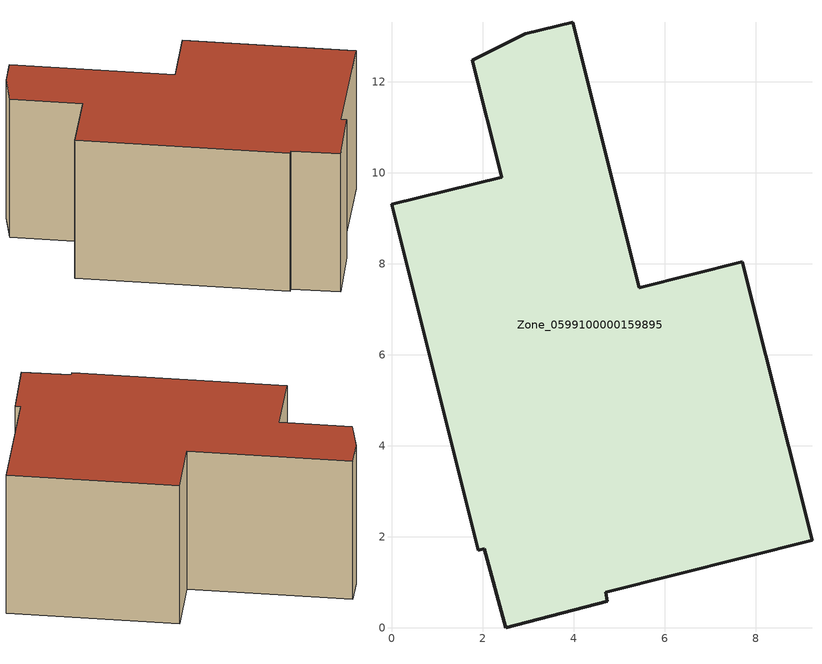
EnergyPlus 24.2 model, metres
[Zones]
Zone_0599100000159895
 floor ground (C_G): 1.78,12.47 2.94,13.05 3.98,13.32 5.44,7.47 7.71,8.04 9.24,1.93 4.71,0.79 4.75,0.59 2.51,0 2.04,1.74 1.9,1.71 0,9.31 2.42,9.91 z0
 wall outside (C_F): 5.44,7.47 3.98,13.32 2.94,13.05 1.78,12.47 2.42,9.91 0,9.31 1.9,1.71 2.04,1.74 2.51,0 4.75,0.59 4.71,0.79 9.24,1.93 7.71,8.04 5.44,7.47 z0:5.88
 roof outside (C_R): 2.94,13.05 1.78,12.47 2.42,9.91 0,9.31 1.9,1.71 2.04,1.74 2.51,0 4.75,0.59 4.71,0.79 9.24,1.93 7.71,8.04 5.44,7.47 3.98,13.32 z5.88
[BUILDING]
Pand.0599100000159895: North Axis=0; Terrain=City; Loads Convergence Tolerance Value=0.04; Temperature Convergence Tolerance Value=0.4; Solar Distribution=FullExterior; Maximum Number of Warmup Days=25; Minimum Number of Warmup Days=1
[Site:Location]
Rotterdam.The.Hague.AP_ZH_NLD Design_Conditions: Latitude=51.96; Longitude=4.45; Time Zone=1; Elevation=-4.5
[SITE:GROUNDTEMPERATURE:BUILDINGSURFACE]
18, 18, 18, 18, 18, 18, 18, 18, 18, 18, 18, 18
[MATERIAL] Thermal Absorptance=0.9; Solar Absorptance=0.7; Visible Absorptance=0.7
Name | Roughness | Thickness | Conductivity | Density | Specific Heat
G.TI.1965-1974 | MediumSmooth | 0.15 | 0.882353 | 540 | 1210
F.TI.1965-1974 | Rough | 0.3 | 0.697674 | 1920 | 840
R.TI.1965-1974 | MediumRough | 0.2 | 0.232558 | 1500 | 1000
[CONSTRUCTION]
C_G: G.TI.1965-1974
C_F: F.TI.1965-1974
C_R: R.TI.1965-1974
[ZONE]
Zone_0599100000159895: Type=1; Multiplier=1; Ceiling Height=Autocalculate; Volume=Autocalculate; Floor Area=autocalculate; Part of Total Floor Area=Yes
[ZONEINFILTRATION:DESIGNFLOWRATE]
Infil_Zone_0599100000159895: Zone or ZoneList or Space or SpaceList=Zone_0599100000159895; Schedule=AlwaysOn; Design Flow Rate Calculation Method=Flow/Area; Flow Rate per Floor Area=0.003; Constant Term Coefficient=1; Temperature Term Coefficient=0; Velocity Term Coefficient=0; Velocity Squared Term Coefficient=0
[HVACTEMPLATE:ZONE:IDEALLOADSAIRSYSTEM]
Zone_0599100000159895: Maximum Heating Supply Air Temperature=50; Minimum Cooling Supply Air Temperature=13; Maximum Heating Supply Air Humidity Ratio=0.0156; Minimum Cooling Supply Air Humidity Ratio=0.0077; Heating Limit=NoLimit; Cooling Limit=NoLimit; Dehumidification Control Type=ConstantSensibleHeatRatio; Cooling Sensible Heat Ratio=0.7; Dehumidification Setpoint=60; Humidification Control Type=None; Humidification Setpoint=30; Outdoor Air Method=None; Outdoor Air Flow Rate per Person=0.00944; Outdoor Air Flow Rate per Zone Floor Area=0; Outdoor Air Flow Rate per Zone=0; Demand Controlled Ventilation Type=None; Outdoor Air Economizer Type=NoEconomizer; Heat Recovery Type=None; Sensible Heat Recovery Effectiveness=0.7; Latent Heat Recovery Effectiveness=0.65
[ZONECONTROL:THERMOSTAT]
ThermostatControl_Zone_0599100000159895: Zone or ZoneList=Zone_0599100000159895; Control Type Schedule=DualSetpointControlType; Control 1=Thermostat_Zone_0599100000159895; Temperature Difference Between Cutout And Setpoint=0
[THERMOSTATSETPOINT:DUALSETPOINT]
Thermostat_Zone_0599100000159895: Heating Setpoint Temperature Schedule=HeatingSetpoint_Zone_0599100000159895; Cooling Setpoint Temperature Schedule=CoolingSetpoint_Zone_0599100000159895
[SCHEDULE:COMPACT]
HeatingSetpoint_Zone_0599100000159895: Through: 12/31, For: AllDays, Until: 24:00, 21
CoolingSetpoint_Zone_0599100000159895: Through: 12/31, For: AllDays, Until: 24:00, 24
DualSetpointControlType: Through: 12/31, For: AllDays, Until: 24:00, 4
AlwaysOn: Through: 12/31, For: AllDays, Until: 24:00, 1
